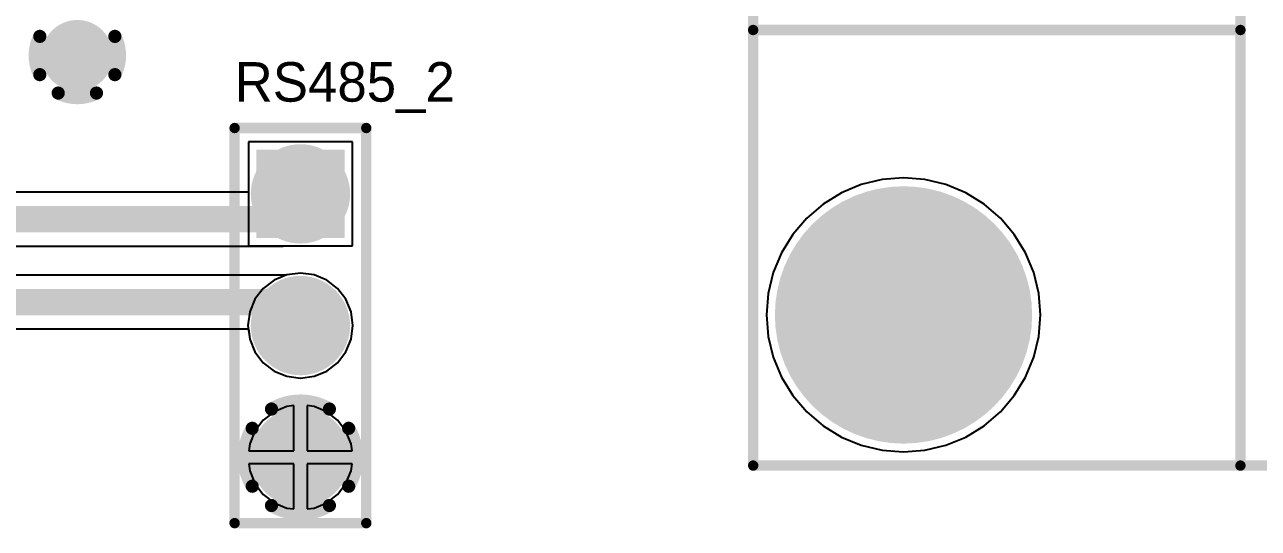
# Model space of a CAD drawing. Header units: millimetres. Extents: x 6.83 to 16.18, y 4.59 to 12.3.
# Drawn here: x 14.727 to 15.664, y 5.538 to 5.921 of the extents above; entities that cross this region are included whole.
import ezdxf

# ---------------------------------------------------------------- set-up
doc = ezdxf.new("R2010")
doc.units = ezdxf.units.MM
doc.header["$MEASUREMENT"] = 0
for name, color, linetype in [('BottomLayer', 5, 'Continuous'), ('BottomSolder', 6, 'Continuous'), ('InternalPlane1', 76, 'Continuous'), ('InternalPlane2', 16, 'Continuous'), ('MultiLayer', 9, 'Continuous'), ('PadHoleLayer', 156, 'Continuous'), ('TopLayer', 1, 'Continuous'), ('TopOverlay', 2, 'Continuous'), ('TopSolder', 216, 'Continuous'), ('ViaHoleLayer', 16, 'Continuous')]:
    doc.layers.add(name, color=color, linetype=linetype)

# ---------------------------------------------------------------- blocks, each defined once
blk = doc.blocks.new('HDR1X3_103')
at = {"layer": 'BottomLayer', "const_width": 0.02953}
for points in [[(0.08524, 0, 1), (0.11476, 0, 1)], [(0.18524, 0, 1), (0.21476, 0, 1)]]:
    blk.add_lwpolyline(points, format="xyb", close=True, dxfattribs=at)
at = {"layer": 'BottomLayer'}
blk.add_solid([(-0.02953, -0.02953), (0.02953, -0.02953), (-0.02953, 0.02953), (0.02953, 0.02953)], dxfattribs=at)
at = {"layer": 'BottomSolder', "const_width": 0.03353}
for points in [[(0.08324, 0, 1), (0.11676, 0, 1)], [(0.18324, 0, 1), (0.21676, 0, 1)]]:
    blk.add_lwpolyline(points, format="xyb", close=True, dxfattribs=at)
at = {"layer": 'BottomSolder'}
blk.add_solid([(-0.03353, -0.03353), (0.03353, -0.03353), (-0.03353, 0.03353), (0.03353, 0.03353)], dxfattribs=at)
at = {"layer": 'InternalPlane1', "const_width": 0.01}
for points in [[(0.178, 0.03662, -0.277325), (0.222, 0.03662)], [(0.16338, -0.022, -0.277325), (0.16338, 0.022)], [(0.23662, 0.022, -0.277325), (0.23662, -0.022)], [(0.222, -0.03662, -0.277325), (0.178, -0.03662)]]:
    blk.add_lwpolyline(points, format="xyb", dxfattribs=at)
at = {"layer": 'InternalPlane1'}
for points, const_width in [([(-0.01886, 0, 1), (0.01886, 0, 1)], 0.03772), ([(0.08114, 0, 1), (0.11886, 0, 1)], 0.03772), ([(0.1755, 0.03662, 1), (0.1805, 0.03662, 1)], 0.005), ([(0.2195, 0.03662, 1), (0.2245, 0.03662, 1)], 0.005), ([(0.16088, 0.022, 1), (0.16588, 0.022, 1)], 0.005), ([(0.23412, 0.022, 1), (0.23912, 0.022, 1)], 0.005), ([(0.16088, -0.022, 1), (0.16588, -0.022, 1)], 0.005), ([(0.23412, -0.022, 1), (0.23912, -0.022, 1)], 0.005), ([(0.1755, -0.03662, 1), (0.1805, -0.03662, 1)], 0.005), ([(0.2195, -0.03662, 1), (0.2245, -0.03662, 1)], 0.005)]:
    blk.add_lwpolyline(points, format="xyb", close=True, dxfattribs=dict(at, const_width=const_width))
at = {"layer": 'InternalPlane2', "const_width": 0.03772}
for points in [[(-0.01886, 0, 1), (0.01886, 0, 1)], [(0.08114, 0, 1), (0.11886, 0, 1)], [(0.18114, 0, 1), (0.21886, 0, 1)]]:
    blk.add_lwpolyline(points, format="xyb", close=True, dxfattribs=at)
at = {"layer": 'MultiLayer', "const_width": 0.02953}
for points in [[(0.08524, 0, 1), (0.11476, 0, 1)], [(0.18524, 0, 1), (0.21476, 0, 1)]]:
    blk.add_lwpolyline(points, format="xyb", close=True, dxfattribs=at)
at = {"layer": 'MultiLayer'}
blk.add_solid([(-0.02953, -0.02953), (0.02953, -0.02953), (-0.02953, 0.02953), (0.02953, 0.02953)], dxfattribs=at)
at = {"layer": 'PadHoleLayer', "const_width": 0.01772}
for points in [[(-0.00886, 0, 1), (0.00886, 0, 1)], [(0.09114, 0, 1), (0.10886, 0, 1)], [(0.19114, 0, 1), (0.20886, 0, 1)]]:
    blk.add_lwpolyline(points, format="xyb", close=True, dxfattribs=at)
at = {"layer": 'TopLayer', "const_width": 0.02953}
for points in [[(0.08524, 0, 1), (0.11476, 0, 1)], [(0.18524, 0, 1), (0.21476, 0, 1)]]:
    blk.add_lwpolyline(points, format="xyb", close=True, dxfattribs=at)
at = {"layer": 'TopLayer'}
blk.add_solid([(-0.02953, -0.02953), (0.02953, -0.02953), (-0.02953, 0.02953), (0.02953, 0.02953)], dxfattribs=at)
at = {"layer": 'TopOverlay', "const_width": 0.00787}
for points in [[(-0.05, -0.05), (-0.05, 0.05)], [(0.25, 0.05), (-0.05, 0.05)], [(0.25, -0.05), (0.25, 0.05)], [(0.25, -0.05), (-0.05, -0.05)]]:
    blk.add_lwpolyline(points, dxfattribs=at)
at = {"layer": 'TopOverlay', "const_width": 0.00394}
for points in [[(-0.05197, 0.05, 1), (-0.04803, 0.05, 1)], [(-0.05197, 0.05, 1), (-0.04803, 0.05, 1)], [(0.24803, 0.05, 1), (0.25197, 0.05, 1)], [(0.24803, 0.05, 1), (0.25197, 0.05, 1)], [(-0.05197, -0.05, 1), (-0.04803, -0.05, 1)], [(-0.05197, -0.05, 1), (-0.04803, -0.05, 1)], [(0.24803, -0.05, 1), (0.25197, -0.05, 1)], [(0.24803, -0.05, 1), (0.25197, -0.05, 1)]]:
    blk.add_lwpolyline(points, format="xyb", close=True, dxfattribs=at)
at = {"layer": 'TopSolder', "const_width": 0.03353}
for points in [[(0.08324, 0, 1), (0.11676, 0, 1)], [(0.18324, 0, 1), (0.21676, 0, 1)]]:
    blk.add_lwpolyline(points, format="xyb", close=True, dxfattribs=at)
at = {"layer": 'TopSolder'}
blk.add_solid([(-0.03353, -0.03353), (0.03353, -0.03353), (-0.03353, 0.03353), (0.03353, 0.03353)], dxfattribs=at)
blk = doc.blocks.new('DSUB1_385_2H9_207')
at = {"layer": 'BottomLayer', "const_width": 0.0937}
blk.add_lwpolyline([(0.44508, -0.37402, 1), (0.53878, -0.37402, 1)], format="xyb", close=True, dxfattribs=at)
at = {"layer": 'BottomSolder', "const_width": 0.0977}
blk.add_lwpolyline([(0.44308, -0.37402, 1), (0.54078, -0.37402, 1)], format="xyb", close=True, dxfattribs=at)
at = {"layer": 'InternalPlane1', "const_width": 0.08417}
blk.add_lwpolyline([(0.44984, -0.37402, 1), (0.53402, -0.37402, 1)], format="xyb", close=True, dxfattribs=at)
at = {"layer": 'InternalPlane2', "const_width": 0.08417}
blk.add_lwpolyline([(0.44984, -0.37402, 1), (0.53402, -0.37402, 1)], format="xyb", close=True, dxfattribs=at)
at = {"layer": 'MultiLayer', "const_width": 0.0937}
blk.add_lwpolyline([(0.44508, -0.37402, 1), (0.53878, -0.37402, 1)], format="xyb", close=True, dxfattribs=at)
at = {"layer": 'PadHoleLayer', "const_width": 0.06417}
blk.add_lwpolyline([(0.45984, -0.37402, 1), (0.52402, -0.37402, 1)], format="xyb", close=True, dxfattribs=at)
at = {"layer": 'TopLayer', "const_width": 0.0937}
blk.add_lwpolyline([(0.44508, -0.37402, 1), (0.53878, -0.37402, 1)], format="xyb", close=True, dxfattribs=at)
at = {"layer": 'TopOverlay', "const_width": 0.00787}
for points in [[(0.6063, -0.48819), (0.6063, 0)], [(0.6063, -0.11811), (-0.6063, -0.11811)], [(0.27559, -0.48819), (0.27559, -0.11811)], [(0.6063, -0.48819), (-0.6063, -0.48819)]]:
    blk.add_lwpolyline(points, dxfattribs=at)
at = {"layer": 'TopOverlay', "const_width": 0.00394}
for points in [[(0.27362, -0.11811, 1), (0.27756, -0.11811, 1)], [(0.60433, -0.11811, 1), (0.60827, -0.11811, 1)], [(0.27362, -0.48819, 1), (0.27756, -0.48819, 1)], [(0.60433, -0.48819, 1), (0.60827, -0.48819, 1)], [(0.60433, -0.48819, 1), (0.60827, -0.48819, 1)]]:
    blk.add_lwpolyline(points, format="xyb", close=True, dxfattribs=at)
at = {"layer": 'TopSolder', "const_width": 0.0977}
blk.add_lwpolyline([(0.44308, -0.37402, 1), (0.54078, -0.37402, 1)], format="xyb", close=True, dxfattribs=at)

msp = doc.modelspace()

# ---------------------------------------------------------------- linework, layer by layer
at = {"layer": 'BottomLayer'}
for p, q in [((14.97633, 5.83179), (14.89728, 5.83179)), ((14.89728, 5.83179), (14.89728, 5.75274)), ((14.97633, 5.75274), (14.97633, 5.83179)), ((15.37859, 5.80307), (15.36272, 5.79926)), ((15.39486, 5.80435), (15.37859, 5.80307)), ((15.41113, 5.80307), (15.39486, 5.80435)), ((15.42701, 5.79926), (15.41113, 5.80307)), ((15.34764, 5.79301), (15.33372, 5.78449)), ((15.36272, 5.79926), (15.34764, 5.79301)), ((15.44209, 5.79301), (15.42701, 5.79926)), ((15.456, 5.78449), (15.44209, 5.79301)), ((15.33372, 5.78449), (15.32131, 5.77388)), ((15.46842, 5.77388), (15.456, 5.78449)), ((15.32131, 5.77388), (15.31071, 5.76147)), ((15.47902, 5.76147), (15.46842, 5.77388)), ((15.31071, 5.76147), (15.30218, 5.74755)), ((15.48755, 5.74755), (15.47902, 5.76147)), ((14.89728, 5.75274), (14.97633, 5.75274)), ((15.30218, 5.74755), (15.29593, 5.73247)), ((15.49379, 5.73247), (15.48755, 5.74755)), ((14.91687, 5.72679), (14.90861, 5.72045)), ((14.92649, 5.73077), (14.91687, 5.72679)), ((14.93681, 5.73213), (14.92649, 5.73077)), ((14.94712, 5.73077), (14.93681, 5.73213)), ((14.95674, 5.72679), (14.94712, 5.73077)), ((14.965, 5.72045), (14.95674, 5.72679)), ((15.29593, 5.73247), (15.29212, 5.7166)), ((15.4976, 5.7166), (15.49379, 5.73247)), ((14.90861, 5.72045), (14.90228, 5.7122)), ((14.97133, 5.7122), (14.965, 5.72045)), ((15.29212, 5.7166), (15.29084, 5.70033)), ((15.49888, 5.70033), (15.4976, 5.7166)), ((14.90228, 5.7122), (14.8983, 5.70258)), ((14.97532, 5.70258), (14.97133, 5.7122)), ((14.8983, 5.70258), (14.89694, 5.69226)), ((14.97667, 5.69226), (14.97532, 5.70258)), ((15.29084, 5.70033), (15.29212, 5.68406)), ((15.4976, 5.68406), (15.49888, 5.70033)), ((14.89694, 5.69226), (14.8983, 5.68194)), ((14.97532, 5.68194), (14.97667, 5.69226)), ((14.8983, 5.68194), (14.90228, 5.67233)), ((14.97133, 5.67233), (14.97532, 5.68194)), ((15.29212, 5.68406), (15.29593, 5.66819)), ((15.49379, 5.66819), (15.4976, 5.68406)), ((14.90228, 5.67233), (14.90861, 5.66407)), ((14.965, 5.66407), (14.97133, 5.67233)), ((14.90861, 5.66407), (14.91687, 5.65774)), ((14.95674, 5.65774), (14.965, 5.66407)), ((15.29593, 5.66819), (15.30218, 5.65311)), ((15.48755, 5.65311), (15.49379, 5.66819)), ((14.91687, 5.65774), (14.92649, 5.65375)), ((14.92649, 5.65375), (14.93681, 5.65239)), ((14.93681, 5.65239), (14.94712, 5.65375)), ((14.94712, 5.65375), (14.95674, 5.65774)), ((15.30218, 5.65311), (15.31071, 5.63919)), ((15.47902, 5.63919), (15.48755, 5.65311)), ((14.9318, 5.63147), (14.92649, 5.63077)), ((14.9318, 5.59726), (14.9318, 5.63147)), ((14.94712, 5.63077), (14.9418, 5.63147)), ((14.9418, 5.63147), (14.9418, 5.59726)), ((15.31071, 5.63919), (15.32131, 5.62678)), ((15.46842, 5.62678), (15.47902, 5.63919)), ((14.91687, 5.62679), (14.90861, 5.62045)), ((14.92649, 5.63077), (14.91687, 5.62679)), ((14.95674, 5.62679), (14.94712, 5.63077)), ((14.965, 5.62045), (14.95674, 5.62679)), ((15.32131, 5.62678), (15.33372, 5.61617)), ((15.456, 5.61617), (15.46842, 5.62678)), ((14.90861, 5.62045), (14.90228, 5.6122)), ((14.97133, 5.6122), (14.965, 5.62045)), ((15.33372, 5.61617), (15.34764, 5.60765)), ((15.44209, 5.60765), (15.456, 5.61617)), ((14.90228, 5.6122), (14.8983, 5.60258)), ((14.97532, 5.60258), (14.97133, 5.6122)), ((15.34764, 5.60765), (15.36272, 5.6014)), ((15.42701, 5.6014), (15.44209, 5.60765)), ((14.8983, 5.60258), (14.89759, 5.59726)), ((14.89759, 5.59726), (14.9318, 5.59726)), ((14.9418, 5.59726), (14.97602, 5.59726)), ((14.97602, 5.59726), (14.97532, 5.60258)), ((15.36272, 5.6014), (15.37859, 5.59759)), ((15.37859, 5.59759), (15.39486, 5.59631)), ((15.39486, 5.59631), (15.41113, 5.59759)), ((15.41113, 5.59759), (15.42701, 5.6014)), ((14.9318, 5.58726), (14.8976, 5.58726)), ((14.8976, 5.58726), (14.8983, 5.58194)), ((14.9318, 5.55305), (14.9318, 5.58726)), ((14.97602, 5.58726), (14.9418, 5.58726)), ((14.9418, 5.58726), (14.9418, 5.55305)), ((14.97532, 5.58194), (14.97602, 5.58726)), ((14.8983, 5.58194), (14.90228, 5.57233)), ((14.97133, 5.57233), (14.97532, 5.58194)), ((14.90228, 5.57233), (14.90861, 5.56407)), ((14.965, 5.56407), (14.97133, 5.57233)), ((14.90861, 5.56407), (14.91687, 5.55774)), ((14.91687, 5.55774), (14.92649, 5.55375)), ((14.94712, 5.55375), (14.95674, 5.55774)), ((14.95674, 5.55774), (14.965, 5.56407)), ((14.92649, 5.55375), (14.9318, 5.55305)), ((14.9418, 5.55305), (14.94712, 5.55375))]:
    msp.add_line(p, q, dxfattribs=at)
at = {"layer": 'BottomLayer', "const_width": 0.015}
msp.add_lwpolyline([(14.75984, 5.8973, 1), (14.77484, 5.8973, 1)], format="xyb", close=True, dxfattribs=at)
at = {"layer": 'BottomSolder', "const_width": 0.019}
msp.add_lwpolyline([(14.75784, 5.8973, 1), (14.77684, 5.8973, 1)], format="xyb", close=True, dxfattribs=at)
at = {"layer": 'InternalPlane1', "const_width": 0.01}
for points in [[(14.73883, 5.88277, -0.240079), (14.73883, 5.91183)], [(14.79586, 5.91183, -0.240079), (14.79586, 5.88277)], [(14.78187, 5.86879, -0.240079), (14.75282, 5.86879)]]:
    msp.add_lwpolyline(points, format="xyb", dxfattribs=at)
at = {"layer": 'InternalPlane1', "const_width": 0.005}
for points in [[(14.73633, 5.91183, 1), (14.74133, 5.91183, 1)], [(14.79336, 5.91183, 1), (14.79836, 5.91183, 1)], [(14.73633, 5.88277, 1), (14.74133, 5.88277, 1)], [(14.79336, 5.88277, 1), (14.79836, 5.88277, 1)], [(14.75032, 5.86879, 1), (14.75532, 5.86879, 1)], [(14.77937, 5.86879, 1), (14.78437, 5.86879, 1)]]:
    msp.add_lwpolyline(points, format="xyb", close=True, dxfattribs=at)
at = {"layer": 'InternalPlane2', "const_width": 0.027}
msp.add_lwpolyline([(14.75384, 5.8973, 1), (14.78084, 5.8973, 1)], format="xyb", close=True, dxfattribs=at)
at = {"layer": 'MultiLayer', "const_width": 0.015}
msp.add_lwpolyline([(14.75984, 5.8973, 1), (14.77484, 5.8973, 1)], format="xyb", close=True, dxfattribs=at)
at = {"layer": 'TopLayer'}
for p, q in [((14.97633, 5.83179), (14.89728, 5.83179)), ((14.89728, 5.83179), (14.89728, 5.79346)), ((14.97633, 5.75274), (14.97633, 5.83179)), ((15.37859, 5.80307), (15.36272, 5.79926)), ((15.39486, 5.80435), (15.37859, 5.80307)), ((15.41113, 5.80307), (15.39486, 5.80435)), ((15.42701, 5.79926), (15.41113, 5.80307)), ((14.89728, 5.79346), (14.37013, 5.79346)), ((15.34764, 5.79301), (15.33372, 5.78449)), ((15.36272, 5.79926), (15.34764, 5.79301)), ((15.44209, 5.79301), (15.42701, 5.79926)), ((15.456, 5.78449), (15.44209, 5.79301)), ((15.33372, 5.78449), (15.32131, 5.77388)), ((15.46842, 5.77388), (15.456, 5.78449)), ((15.32131, 5.77388), (15.31071, 5.76147)), ((15.47902, 5.76147), (15.46842, 5.77388)), ((15.31071, 5.76147), (15.30218, 5.74755)), ((15.48755, 5.74755), (15.47902, 5.76147)), ((14.37848, 5.75267), (14.92363, 5.75267)), ((14.92363, 5.75267), (14.92395, 5.75274)), ((14.92395, 5.75274), (14.97633, 5.75274)), ((15.30218, 5.74755), (15.29593, 5.73247)), ((15.49379, 5.73247), (15.48755, 5.74755)), ((14.92574, 5.73046), (14.37848, 5.73046)), ((14.92649, 5.73077), (14.92574, 5.73046)), ((14.93681, 5.73213), (14.92649, 5.73077)), ((14.94712, 5.73077), (14.93681, 5.73213)), ((14.95674, 5.72679), (14.94712, 5.73077)), ((14.965, 5.72045), (14.95674, 5.72679)), ((15.29593, 5.73247), (15.29212, 5.7166)), ((15.4976, 5.7166), (15.49379, 5.73247)), ((14.97133, 5.7122), (14.965, 5.72045)), ((15.29212, 5.7166), (15.29084, 5.70033)), ((15.49888, 5.70033), (15.4976, 5.7166)), ((14.97532, 5.70258), (14.97133, 5.7122)), ((14.97667, 5.69226), (14.97532, 5.70258)), ((15.29084, 5.70033), (15.29212, 5.68406)), ((15.4976, 5.68406), (15.49888, 5.70033)), ((14.37013, 5.68968), (14.89728, 5.68968)), ((14.89728, 5.68968), (14.8983, 5.68194)), ((14.97532, 5.68194), (14.97667, 5.69226)), ((14.8983, 5.68194), (14.90228, 5.67233)), ((14.97133, 5.67233), (14.97532, 5.68194)), ((15.29212, 5.68406), (15.29593, 5.66819)), ((15.49379, 5.66819), (15.4976, 5.68406)), ((14.90228, 5.67233), (14.90861, 5.66407)), ((14.965, 5.66407), (14.97133, 5.67233)), ((14.90861, 5.66407), (14.91687, 5.65774)), ((14.95674, 5.65774), (14.965, 5.66407)), ((15.29593, 5.66819), (15.30218, 5.65311)), ((15.48755, 5.65311), (15.49379, 5.66819)), ((14.91687, 5.65774), (14.92649, 5.65375)), ((14.92649, 5.65375), (14.93681, 5.65239)), ((14.93681, 5.65239), (14.94712, 5.65375)), ((14.94712, 5.65375), (14.95674, 5.65774)), ((15.30218, 5.65311), (15.31071, 5.63919)), ((15.47902, 5.63919), (15.48755, 5.65311)), ((14.9318, 5.63147), (14.92649, 5.63077)), ((14.9318, 5.59726), (14.9318, 5.63147)), ((14.94712, 5.63077), (14.9418, 5.63147)), ((14.9418, 5.63147), (14.9418, 5.59726)), ((15.31071, 5.63919), (15.32131, 5.62678)), ((15.46842, 5.62678), (15.47902, 5.63919)), ((14.91687, 5.62679), (14.90861, 5.62045)), ((14.92649, 5.63077), (14.91687, 5.62679)), ((14.95674, 5.62679), (14.94712, 5.63077)), ((14.965, 5.62045), (14.95674, 5.62679)), ((15.32131, 5.62678), (15.33372, 5.61617)), ((15.456, 5.61617), (15.46842, 5.62678)), ((14.90861, 5.62045), (14.90228, 5.6122)), ((14.97133, 5.6122), (14.965, 5.62045)), ((15.33372, 5.61617), (15.34764, 5.60765)), ((15.44209, 5.60765), (15.456, 5.61617)), ((14.90228, 5.6122), (14.8983, 5.60258)), ((14.97532, 5.60258), (14.97133, 5.6122)), ((15.34764, 5.60765), (15.36272, 5.6014)), ((15.42701, 5.6014), (15.44209, 5.60765)), ((14.8983, 5.60258), (14.89759, 5.59726)), ((14.89759, 5.59726), (14.9318, 5.59726)), ((14.9418, 5.59726), (14.97602, 5.59726)), ((14.97602, 5.59726), (14.97532, 5.60258)), ((15.36272, 5.6014), (15.37859, 5.59759)), ((15.37859, 5.59759), (15.39486, 5.59631)), ((15.39486, 5.59631), (15.41113, 5.59759)), ((15.41113, 5.59759), (15.42701, 5.6014)), ((14.9318, 5.58726), (14.8976, 5.58726)), ((14.8976, 5.58726), (14.8983, 5.58194)), ((14.9318, 5.55305), (14.9318, 5.58726)), ((14.97602, 5.58726), (14.9418, 5.58726)), ((14.9418, 5.58726), (14.9418, 5.55305)), ((14.97532, 5.58194), (14.97602, 5.58726)), ((14.8983, 5.58194), (14.90228, 5.57233)), ((14.97133, 5.57233), (14.97532, 5.58194)), ((14.90228, 5.57233), (14.90861, 5.56407)), ((14.965, 5.56407), (14.97133, 5.57233)), ((14.90861, 5.56407), (14.91687, 5.55774)), ((14.91687, 5.55774), (14.92649, 5.55375)), ((14.94712, 5.55375), (14.95674, 5.55774)), ((14.95674, 5.55774), (14.965, 5.56407)), ((14.92649, 5.55375), (14.9318, 5.55305)), ((14.9418, 5.55305), (14.94712, 5.55375))]:
    msp.add_line(p, q, dxfattribs=at)
for points, const_width in [([(14.75984, 5.8973, 1), (14.77484, 5.8973, 1)], 0.015), ([(14.91863, 5.77306, 1), (14.92863, 5.77306, 1)], 0.01), ([(14.93229, 5.71007, 1), (14.94229, 5.71007, 1)], 0.01)]:
    msp.add_lwpolyline(points, format="xyb", close=True, dxfattribs=dict(at, const_width=const_width))
at = {"layer": 'TopLayer', "const_width": 0.02}
for points in [[(14.34263, 5.77306), (14.92363, 5.77306)], [(14.34263, 5.71007), (14.93729, 5.71007)]]:
    msp.add_lwpolyline(points, dxfattribs=at)
at = {"layer": 'TopSolder', "const_width": 0.019}
msp.add_lwpolyline([(14.75784, 5.8973, 1), (14.77684, 5.8973, 1)], format="xyb", close=True, dxfattribs=at)
at = {"layer": 'ViaHoleLayer', "const_width": 0.007}
msp.add_lwpolyline([(14.76384, 5.8973, 1), (14.77084, 5.8973, 1)], format="xyb", close=True, dxfattribs=at)

# ---------------------------------------------------------------- block references
at = {"rotation": 270}
for name, p in [('DSUB1_385_2H9_207', (15.76888, 6.19226)), ('HDR1X3_103', (14.93681, 5.79226))]:
    msp.add_blockref(name, p, dxfattribs=at)

# ---------------------------------------------------------------- texts
at = {"layer": 'TopOverlay'}
msp.add_text('RS485_2', height=0.03, dxfattribs=at).set_placement((14.88681, 5.86226))

doc.saveas('drawing.dxf')
